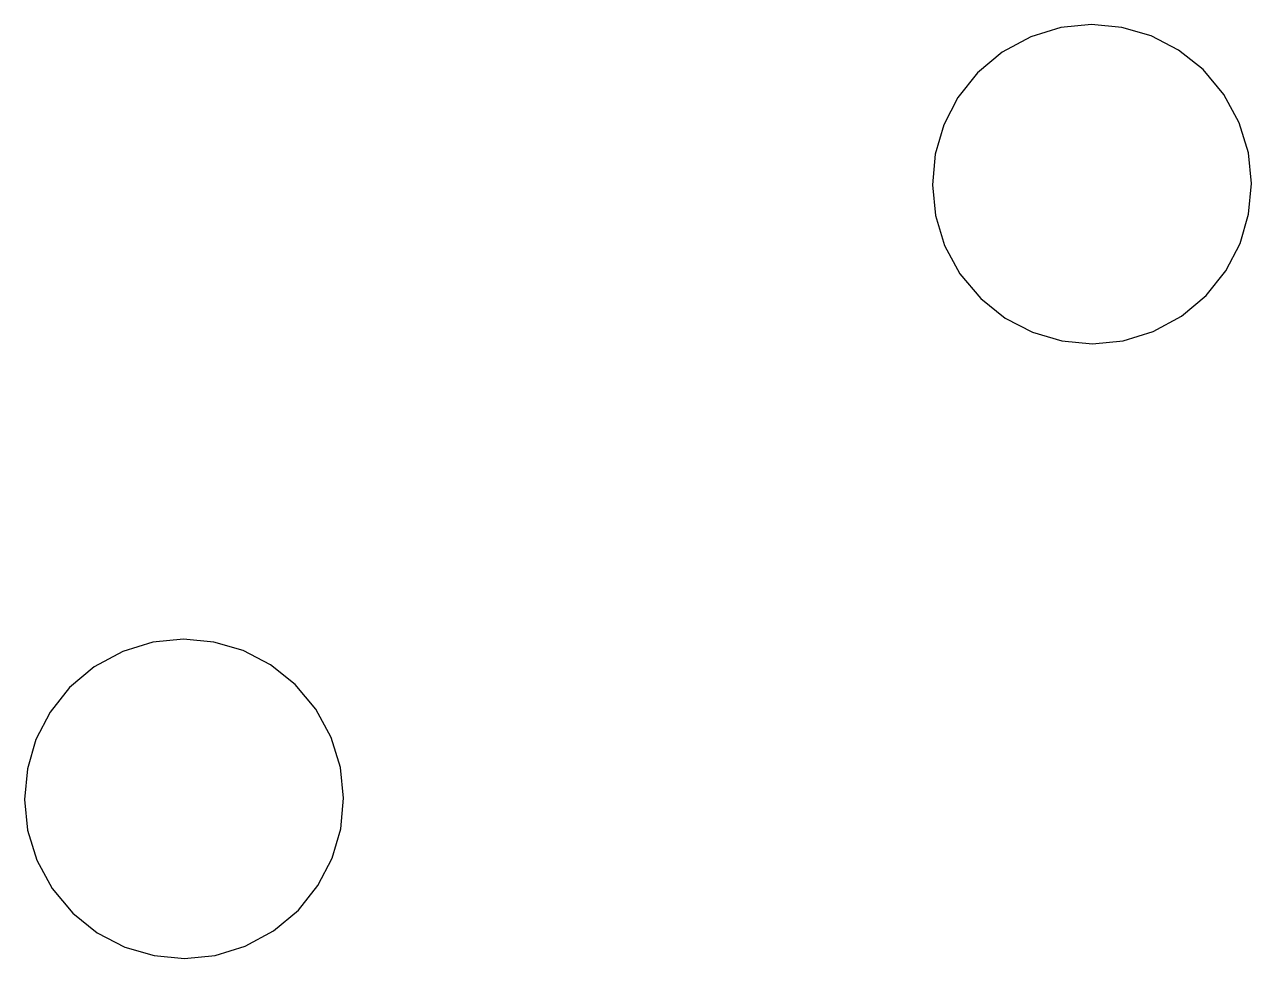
# Model space of a CAD drawing. Extents: x 32.82 to 41.28, y 55.92 to 62.36.
import ezdxf

# ---------------------------------------------------------------- set-up
doc = ezdxf.new("R2010")
doc.units = 0
doc.header["$MEASUREMENT"] = 0
doc.layers.add('DRILL', color=7, linetype='CONTINUOUS')

msp = doc.modelspace()

# ---------------------------------------------------------------- linework, layer by layer
at = {"layer": 'DRILL', "color": 29}
for points in [[(39.5642, 62.1684), (39.3936, 62.0254), (39.259, 61.8564), (39.1616, 61.6675), (39.1025, 61.4649), (39.0829, 61.2546), (39.104, 61.043), (39.1669, 60.8361), (39.2728, 60.6401), (39.4158, 60.4695), (39.5848, 60.3348), (39.7736, 60.2373), (39.9761, 60.1782), (40.1861, 60.1585), (40.3975, 60.1796), (40.6042, 60.2426), (40.8, 60.3487), (40.9711, 60.4918), (41.1061, 60.6608), (41.2039, 60.8496), (41.2632, 61.0522), (41.2829, 61.2624), (41.2617, 61.474), (41.1985, 61.6809), (41.0921, 61.8769), (40.9492, 62.0477), (40.7803, 62.1823), (40.5915, 62.2798), (40.389, 62.3389), (40.1789, 62.3585), (39.9673, 62.3374), (39.7604, 62.2744), (39.5642, 62.1684), (39.5642, 62.1684)], [(33.3031, 57.9316), (33.1327, 57.7888), (32.9982, 57.6199), (32.9008, 57.4311), (32.8416, 57.2285), (32.8219, 57.0183), (32.8428, 56.8067), (32.9056, 56.5998), (33.0113, 56.4037), (33.1545, 56.2331), (33.3235, 56.0984), (33.5124, 56.0009), (33.7149, 55.9417), (33.925, 55.9221), (34.1365, 55.9432), (34.3433, 56.0062), (34.5392, 56.1123), (34.7102, 56.2553), (34.8452, 56.4244), (34.9429, 56.6133), (35.0022, 56.8159), (35.0218, 57.0261), (35.0006, 57.2377), (34.9374, 57.4445), (34.831, 57.6405), (34.6881, 57.8112), (34.5191, 57.9459), (34.3303, 58.0434), (34.1278, 58.1026), (33.9177, 58.1221), (33.7061, 58.1009), (33.4992, 58.0378), (33.3031, 57.9316), (33.3031, 57.9316)]]:
    msp.add_lwpolyline(points, dxfattribs=at)

doc.saveas('drawing.dxf')
